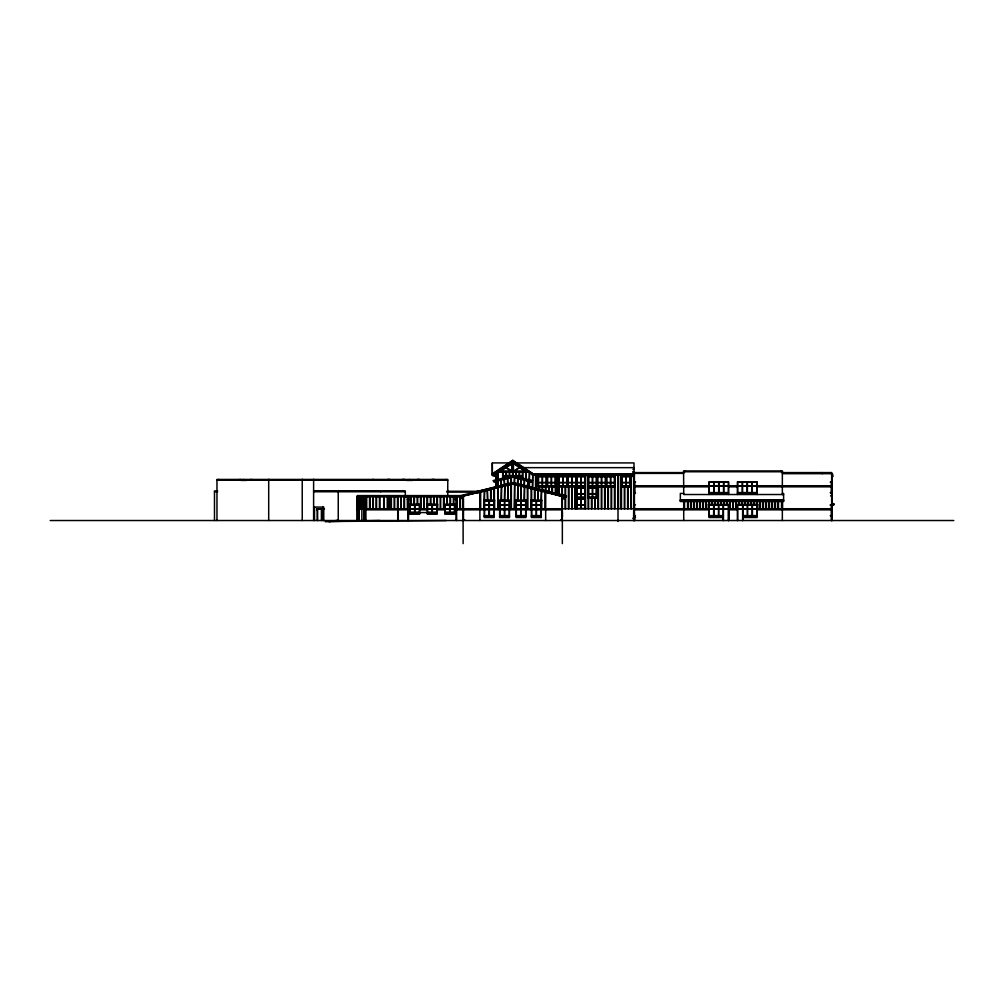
<?xml version="1.0" encoding="UTF-8"?>
<svg xmlns="http://www.w3.org/2000/svg" width="1004" height="1004" viewBox="0 0 1004 1004"><rect width="100%" height="100%" fill="white"/><g stroke="black" fill="none" stroke-linecap="round" stroke-linejoin="round"><path stroke-width="1.5" d="M444.847 504.912L444.847 514.224L454.712 514.224L454.712 504.912M576.886 508.739L576.886 476.423M585.106 508.739L585.106 476.423M630.035 487.028L630.035 476.423M561.688 513.157L562.089 508.739M549.075 492.738L550.041 491.91L549.075 492.173M565.516 496.842L566.482 496.026L512.78 482.598L459.092 496.026L459.23 496.842L475.833 492.688L475.632 491.885M531.794 480.427L512.78 475.67L493.767 480.427M549.903 492.738L550.104 491.935M565.767 495.838L512.78 482.811L476.235 491.734M408.44 520.524L408.992 497.645L407.348 497.645M457.171 499.565L455.527 499.565L455.527 497.645L457.171 497.645L457.171 499.565L455.527 499.565M460.158 497.783L463.195 499.113M496.076 487.241L496.152 476.662M463.057 499.214L463.133 543.641M506.179 467.45L512.103 463.509L512.103 471.215L506.179 467.45L511.789 463.384M512.78 460.359L492.7 473.75L512.78 460.61L532.873 473.75L512.78 460.359L512.793 461.351M496.842 471.905L493.466 474.817L501.812 469.182L501.824 471.968L497.645 471.968M500.544 469.521L504.284 466.948M506.669 465.442L510.358 462.894M493.064 474.666L498.473 471.052M502.452 468.416L512.793 461.514L532.509 474.666M502.1 469.847L512.366 462.995L512.366 471.491L502.1 471.491M494.42 473.75L496.44 472.407M512.856 461.564L497.507 471.692L497.444 487.291M564.75 495.587C565.955 497.52 566.168 498.787 562.29 499.113M494.156 481.318L512.78 476.662L531.417 481.87L531.543 480.577M494.018 481.87L512.78 477.214L531.417 481.87M565.516 497.294L512.78 484.141L460.183 496.742L463.471 495.913L463.471 520.524M464.563 495.637L478.017 492.437M531.543 480.816L532.509 480.602L531.543 481.418M565.516 496.214L566.482 496.026M328.12 521.528L337.357 520.524L325.233 521.528L446.24 520.524M338.875 520.524L329.023 521.528L379.788 520.524M240.759 480.401L246.708 480.401M406.557 480.414L412.657 480.414M510.697 462.919L492.286 462.919L492.286 473.926L497.545 473.85M515.378 462.919L634.001 462.919L634.001 520.524M492.286 463.17L492.424 475.645L496.076 476.699M523.712 467.651L634.001 467.651M632.909 469.345L634.001 469.345M523.473 471.491L513.195 471.491L513.195 462.995L523.473 469.847M632.909 471.692L634.001 471.692M683.586 471.754L782.48 471.754L782.48 470.939L683.586 470.939L683.724 494.52L782.342 494.52L782.342 486.827M497.369 472.244L528.87 472.244M632.909 472.307L634.001 472.307M683.724 472.583L634.277 472.583L634.277 473.399L683.724 473.399M782.342 472.583L831.789 472.583L831.789 473.675L782.342 473.675M634.001 473.198L633.587 520.524M492.286 473.75L497.507 473.75M531.267 473.838L634.001 473.75M532.609 473.838L634.001 473.838M831.651 474.227L832.743 474.227L832.743 476.687L831.651 476.687M492.826 474.428L494.972 474.428M532.647 474.365L634.001 474.365M492.424 474.666L497.658 474.666M532.609 474.528L634.001 474.641M494.972 474.779L492.098 474.704L491.96 473.875L492.926 474.277M492.826 475.055L497.444 475.055M532.271 475.055L634.001 475.093M492.424 475.143L497.658 475.143M532.747 475.143L532.271 488.81M496.616 475.67L497.444 475.67M633.047 476.147L634.139 476.147M831.651 476.147L832.743 476.147M496.616 476.423L497.444 476.423M510.998 476.423L503.669 476.423L503.669 475.67L521.892 475.67L521.892 476.423L515.93 476.423M537.78 476.423L556.003 476.423M558.324 476.423L585.583 476.423M587.917 476.423L615.163 476.423M621.338 476.423L630.512 476.423M504.422 476.687L508.124 476.687M508.4 476.687L510.86 476.687M517.437 476.687L521.139 476.687M216.964 480.251L447.759 480.251M497.306 480.489L498.26 480.489M527.1 481.154L528.267 481.154M494.018 481.418L493.064 480.602L494.018 480.866M528.669 481.431L527.853 481.431L527.853 484.719L528.669 484.719M635.507 481.895L634.139 481.895L634.415 494.495M830.559 481.895L831.927 481.895L831.651 494.495M634.139 482.171L635.231 482.171M830.283 482.171L831.927 482.171M527.1 484.995L528.267 484.995M634.139 485.735L708.924 485.735M728.653 485.735L737.413 485.735M757.141 485.735L831.927 485.735M634.139 486.011L635.231 486.011M830.283 486.011L831.927 486.011M538.257 486.275L555.513 486.275M558.801 486.275L567.022 486.275M567.85 486.275L576.07 486.275M576.886 486.275L585.106 486.275M588.394 486.275L596.614 486.275M597.43 486.275L605.65 486.275M606.466 486.275L614.686 486.275M621.815 486.275L630.035 486.275M528.129 486.438L528.129 480.489L527.615 486.3M634.139 486.827L708.924 486.827M728.653 486.827L737.413 486.827M757.141 486.827L831.789 486.827M496.616 487.028L497.444 487.028M576.07 487.028L558.324 487.028L558.324 475.67L585.583 475.67L585.583 508.739M597.43 487.028L615.163 487.028L615.163 475.67L587.917 475.67L587.917 498.26L597.43 498.26L597.43 476.423M621.024 487.028L630.512 487.028L630.512 475.67L621.338 475.67L621.338 487.028M576.886 487.643L585.106 487.643M588.394 487.643L596.614 487.643L596.614 497.507L588.394 497.507M487.342 489.538L487.818 500.042M217.604 490.931L214.48 490.931L214.48 520.524M313.612 490.931L405.327 490.931L405.327 497.018M446.818 491.282L482.096 491.282M214.48 491.759L217.554 491.759M313.612 491.759L405.327 491.759M446.818 492.098L477.778 492.098M634.139 492.575L635.231 492.575M830.283 492.575L831.927 492.575M476.486 492.738L475.532 491.91L476.486 492.173M634.139 492.851L635.507 492.851M708.924 492.851L728.653 492.851M737.413 492.851L757.141 492.851M830.559 492.851L831.927 492.851M562.089 496.465L548.95 492.625M683.724 493.428L680.336 493.428L680.336 501.523L783.609 501.523L783.609 493.428L782.342 493.428M782.48 494.658L783.609 494.658M830.559 495.863L831.651 495.863M405.001 496.139L461.401 496.139M357.173 496.691L461.1 496.691L461.1 495.599L357.173 495.599L357.173 508.739M576.886 497.507L585.106 497.507M576.886 498.875L585.106 498.875M408.992 499.565L407.348 499.565L408.44 500.117M680.336 500.067L783.609 500.067M680.336 500.256L783.609 500.318M483.815 500.795L494.633 500.795M499.151 500.795L509.969 500.795M515.592 500.795L526.41 500.795M530.928 500.795L541.758 500.795M680.336 501.071L783.609 501.071M833.295 503.983L834.261 503.983L834.123 504.799L830.321 504.912M409.306 504.912L420.124 504.912M426.838 504.912L437.656 504.912M444.37 504.912L455.188 504.912M635.507 504.912L634.139 504.912L634.139 520.524M708.372 504.912L729.193 504.912M736.873 504.912L757.694 504.912M634.139 505.175L634.691 508.739M830.283 505.175L831.927 505.175M313.612 507.095L323.765 507.095L323.765 520.524M316.624 508.739L324.417 508.739M409.783 508.739L356.721 508.739L356.721 509.844L359.608 509.844M419.647 508.739L427.315 508.739L427.315 509.844L419.647 509.844M437.179 508.739L444.847 508.739M454.712 508.739L708.924 508.739M728.653 508.739L737.413 508.739M757.141 508.739L831.927 508.739M316.699 509.015L324.417 509.015M358.629 509.015L364.628 509.015L364.552 520.524M561.55 509.015L562.365 509.015M634.139 509.015L634.691 520.524M830.283 509.015L831.927 509.015M316.624 509.844L317.402 509.844M409.783 509.844L363.988 509.844L364.013 496.691M444.847 509.844L437.179 509.844L437.179 512.58L409.783 512.58M454.712 509.844L562.227 509.844M634.139 509.844L708.924 509.844M728.653 509.844L737.413 509.844M757.141 509.844L831.789 509.844M562.365 512.442L561.813 509.015M444.847 512.58L454.712 512.58M562.365 512.718L562.365 516.144M409.783 513.132L419.647 513.132M427.315 513.132L437.179 513.132M444.847 513.132L454.712 513.132M561.55 515.592L562.365 515.592M830.283 515.592L831.927 515.592M484.292 515.868L494.156 515.868M499.628 515.868L509.492 515.868M516.069 515.868L525.933 515.868M531.417 515.868L541.269 515.868M634.139 515.868L635.507 515.868M708.924 515.868L723.169 515.868L723.169 520.524M757.141 515.868L742.897 515.868L742.897 520.524M830.559 515.868L831.927 515.868M484.292 516.407L494.156 516.407M499.628 516.407L509.492 516.407M516.069 516.407L525.933 516.407M531.417 516.407L541.269 516.407M562.365 516.407L561.813 519.834M634.139 517.512L635.507 517.512M723.169 517.512L708.924 517.512L708.924 504.912M742.897 517.512L757.141 517.512L757.141 504.912M632.909 518.328L634.001 518.328M463.195 519.834L464.839 519.834M560.721 519.834L562.365 519.834M50.2 520.524L953.8 520.524M459.092 496.026L460.045 496.227M547.117 492.324L560.998 495.637M562.504 496.603L565.377 497.294M547.218 492.349L562.089 495.913L562.089 520.524M566.344 496.842L512.78 483.589L476.624 493.177L476.486 491.885M831.651 503.18L833.483 503.795L833.157 504.912M617.937 474.955L618.025 521.44M459.794 495.838L459.945 508.739M832.203 476.687L832.203 520.524M831.927 504.912L831.927 520.524M831.651 473.675L831.651 520.524M831.375 482.171L831.375 485.735M831.375 486.011L831.375 492.575M831.375 505.175L831.375 508.739M831.375 509.015L831.375 515.592M831.375 516.207L831.375 520.524M830.559 472.583L830.559 473.399M822.339 472.583L822.339 473.675M821.071 472.583L821.071 473.399M782.48 485.735L782.48 486.827M782.48 501.059L782.48 509.844M782.342 471.754L782.342 485.735M782.342 501.059L782.342 508.739M782.342 509.844L782.342 520.524M781.526 501.573L781.526 508.739M781.25 470.939L781.25 471.754M778.502 501.573L778.502 508.739M777.962 501.573L777.962 508.739M775.49 501.573L775.49 508.739M774.95 501.573L774.95 508.739M772.478 501.573L772.478 508.739M771.938 501.573L771.938 508.739M769.466 501.573L769.466 508.739M768.926 501.573L768.926 508.739M766.454 501.573L766.454 508.739M765.901 501.573L765.901 508.739M763.442 501.573L763.442 508.739M762.889 501.573L762.889 508.739M760.43 501.573L760.43 508.739M759.877 501.573L759.877 508.739M757.694 508.739L757.694 504.359L736.873 504.359L736.873 508.739M757.418 501.548L757.418 508.739M757.141 494.52L757.141 481.895L737.413 481.895L737.413 494.52M756.865 501.548L756.865 504.359M754.406 501.548L754.406 504.359M753.853 501.548L753.853 504.359M751.394 501.548L751.394 504.359M750.841 501.548L750.841 504.359M748.369 501.548L748.369 504.359M747.829 501.548L747.829 504.359M745.357 501.548L745.357 504.359M744.817 501.548L744.817 504.359M742.621 520.524L742.621 509.015L737.689 509.015L737.689 520.524M742.345 501.548L742.345 504.359M741.805 501.548L741.805 504.359M739.333 501.548L739.333 504.359M738.781 501.548L738.781 504.359M737.413 504.912L737.413 520.524M736.321 501.573L736.321 508.739M735.769 501.573L735.769 508.739M733.309 501.573L733.309 508.739M732.757 501.573L732.757 508.739M730.297 501.573L730.297 508.739M729.745 501.573L729.745 508.739M729.193 508.739L729.193 504.359L708.372 504.359L708.372 508.739M728.603 494.52L728.653 481.895L708.924 481.895L708.924 494.52M728.377 520.524L728.377 509.015L723.445 509.015L723.445 520.524M727.285 501.548L727.285 504.359M726.733 501.548L726.733 504.359M724.273 501.548L724.273 504.359M723.721 501.548L723.721 504.359M721.249 501.548L721.249 504.359M720.709 501.548L720.709 504.359M718.236 501.548L718.236 504.359M717.697 501.548L717.697 504.359M715.224 501.548L715.224 504.359M714.685 501.548L714.685 504.359M712.212 501.548L712.212 504.359M711.66 501.548L711.66 504.359M709.2 501.573L709.2 504.359M708.648 501.573L708.648 508.739M706.188 501.573L706.188 508.739M705.636 501.573L705.636 508.739M703.176 501.573L703.176 508.739M702.624 501.573L702.624 508.739M700.164 501.573L700.164 508.739M699.612 501.573L699.612 508.739M697.152 501.573L697.152 508.739M696.6 501.573L696.6 508.739M694.128 501.573L694.128 508.739M693.588 501.573L693.588 508.739M691.116 501.573L691.116 508.739M690.576 501.573L690.576 508.739M688.104 501.573L688.104 508.739M687.564 501.573L687.564 508.739M684.816 470.939L684.816 471.754M684.54 501.573L684.54 508.739M683.724 508.739L683.724 501.034L683.724 520.524M635.507 472.583L635.507 473.399M634.691 482.171L634.691 485.735M634.691 486.011L634.691 492.575M634.415 472.784L634.415 520.524M631.365 475.055L631.365 508.739M630.888 475.055L630.888 508.739M628.077 487.028L628.077 508.739M627.6 487.028L627.6 508.739M624.789 487.028L624.789 508.739M624.312 487.028L624.312 508.739M621.815 476.423L621.815 487.028M621.501 487.028L621.501 508.739M621.024 475.055L621.024 508.739M618.527 475.055L618.527 508.739M617.736 475.055L617.736 508.739M614.925 487.028L614.925 508.739M614.686 476.423L614.686 487.028M614.448 487.028L614.448 508.739M611.637 487.028L611.637 508.739M611.16 487.028L611.16 508.739M608.361 487.028L608.361 508.739M607.872 487.028L607.872 508.739M606.466 476.423L606.466 487.028M605.65 476.423L605.65 487.028M605.073 487.028L605.073 508.739M604.584 487.028L604.584 508.739M601.785 487.028L601.785 508.739M601.296 487.028L601.296 508.739M598.497 487.028L598.497 508.739M598.02 487.028L598.02 508.739M596.614 476.423L596.614 498.26M595.209 498.26L595.209 508.739M594.732 498.26L594.732 508.739M591.921 498.26L591.921 508.739M591.444 498.26L591.444 508.739M588.633 498.26L588.633 508.739M588.394 476.423L588.394 498.26M588.156 498.26L588.156 508.739M576.07 476.423L576.07 508.739M575.48 487.028L575.48 508.739M575.003 487.028L575.003 508.739M572.192 487.028L572.192 508.739M571.715 487.028L571.715 508.739M568.904 487.028L568.904 508.739M568.427 487.028L568.427 508.739M567.85 476.423L567.85 487.028M567.022 476.423L567.022 487.028M565.616 487.028L565.616 508.739M565.139 487.028L565.139 508.739M562.328 487.028L562.353 543.641M561.851 487.028L561.851 508.739M559.04 487.028L559.04 494.846M558.801 476.423L558.801 487.028M558.563 487.028L558.563 494.846M557.157 474.691L557.17 495.022M555.764 487.028L555.764 494.846M555.513 476.423L555.513 487.028M555.275 487.028L555.275 493.29M552.476 487.028L552.476 493.278M551.987 487.028L551.987 493.278M549.188 487.028L549.075 493.177M548.699 487.028L548.699 491.722M547.305 476.423L547.305 486.275M546.477 476.423L546.477 486.275M545.9 487.028L545.9 491.722M545.661 520.524L545.724 491.784L544.908 491.784L544.908 508.739M545.423 487.028L545.423 491.722M542.612 487.028L542.612 490.165M542.135 487.028L542.135 490.165M541.758 508.739L541.758 500.042L530.928 500.042L530.928 508.739M541.507 500.042L541.507 490.253L541.03 500.042M541.269 500.795L541.269 517.512L531.417 517.512L531.417 500.795M541.005 508.739L541.005 505.175L536.475 505.175L536.475 508.739M539.324 487.028L539.324 490.165M538.847 487.028L538.847 490.165M538.257 476.423L538.257 487.028M538.232 500.042L538.232 489.538L537.742 500.042M536.036 475.055L536.036 488.785M536.211 508.739L536.211 505.175L531.681 505.175L531.681 508.739M535.559 475.055L535.559 488.785M534.944 489.124L534.944 500.042M534.454 489.124L534.454 500.042M532.747 475.055L532.747 488.948M532.609 473.574L532.509 475.143M531.656 488.308L531.656 500.042M531.166 488.308L531.166 500.042M529.459 487.492L529.459 472.633L528.982 487.492M528.669 481.154L528.669 484.995M528.393 481.154L528.393 484.995M527.815 487.342L527.815 508.739M527.338 487.342L527.338 508.739M526.41 508.739L526.41 500.042L515.592 500.042L515.592 508.739M526.171 471.968L526.171 479.611M525.933 500.795L525.933 517.512L516.069 517.512L516.069 500.795M525.694 471.968L525.694 479.611M525.657 508.739L525.657 505.175L521.139 505.175L521.139 508.739M524.527 500.042L524.527 486.526L524.05 500.042M524.464 485.522L524.464 479.573L523.975 485.396M523.473 468.642L523.473 472.244M522.883 472.307L522.883 478.331M522.406 472.307L522.406 478.331M521.164 484.694L521.164 478.757L520.687 484.568M521.239 500.042L521.239 485.698L520.762 500.042M520.863 508.739L520.863 505.175L516.345 505.175L516.345 508.739M519.595 472.307L519.595 475.67M519.118 472.307L519.118 475.67M517.888 483.878L517.888 477.929L517.411 483.752M517.951 500.042L517.951 484.882L517.474 500.042M516.307 472.307L516.307 475.67M515.83 472.307L515.83 475.67M514.6 483.049L514.6 477.113L514.123 482.937M514.663 508.739L514.663 484.053L514.186 508.739M513.019 472.307L513.019 475.67M512.78 482.811L512.78 484.141M512.542 472.307L512.542 475.67M511.375 483.941L511.375 508.739M511.312 477.151L511.312 482.962M510.835 477.151L510.835 483.087M510.898 484.053L510.898 508.739M509.969 508.739L509.969 500.042L499.151 500.042L499.151 508.739M509.731 472.307L509.731 475.67M509.492 500.795L509.492 517.512L499.628 517.512L499.628 500.795M509.254 472.307L509.254 475.67M509.216 508.739L509.216 505.175L504.698 505.175L504.698 508.739M508.024 483.79L507.547 477.967L507.547 483.903M508.087 500.042L508.087 484.882L507.61 500.042M506.443 472.307L506.443 475.67M505.966 472.307L505.966 475.67M504.723 484.618L504.246 478.795L504.246 484.731M504.799 500.042L504.799 485.698L504.322 500.042M504.422 508.739L504.422 505.175L499.904 505.175L499.904 508.739M503.167 472.307L503.167 478.331M502.678 472.307L502.678 478.331M502.1 468.667L502.1 472.244M501.523 500.042L501.523 486.526L501.034 500.042M501.448 485.434L500.971 479.611L500.971 485.547M498.197 472.244L498.26 486.225M498.235 487.342L498.235 508.739M497.746 487.342L497.746 508.739M497.306 471.83L497.306 487.078M496.616 471.83L496.616 487.291M496.478 471.83L496.478 487.291M494.972 474.29L494.972 475.055M494.633 508.739L494.633 500.042L483.815 500.042L483.815 508.739M494.395 488.308L494.395 500.042M494.018 480.577L494.156 481.87M494.156 500.795L494.156 517.512L484.292 517.512L484.292 500.795M493.918 488.308L493.918 500.042M493.88 508.739L493.88 505.175L489.362 505.175L489.362 508.739M493.089 474.428L493.064 475.143M492.926 473.85L492.926 475.143M491.107 489.124L491.107 500.042M490.63 489.124L490.63 500.042M489.086 508.739L489.086 505.175L484.568 505.175L484.568 508.739M487.342 491.044L487.342 500.042M484.53 500.042L484.53 490.328L484.053 500.042M480.665 508.739L480.665 491.784L479.837 491.784L479.912 520.524M479.975 491.784L479.975 508.739M463.471 494.922L463.471 495.599M462.995 497.055L462.995 508.739M460.798 495.599L460.798 496.415L358.19 496.415L358.19 495.599M460.422 496.691L460.422 508.739M457.134 496.691L457.134 508.739M456.657 496.691L456.619 520.524M456.08 500.117L456.08 520.524M455.188 508.739L455.188 504.159L444.37 504.159L444.37 508.739M453.846 496.691L453.846 504.159M453.369 496.691L453.369 504.159M450.57 496.691L450.57 504.159M450.081 496.691L450.081 504.159M447.759 496.352L447.759 479.435L216.964 479.435L216.964 520.524M447.282 496.691L447.282 504.159M446.793 496.691L446.793 504.159M446.24 479.435L446.24 480.188M443.994 496.691L443.994 508.739M443.504 496.691L443.504 508.739M440.706 496.691L440.706 508.739M440.229 496.691L440.229 508.739M437.656 508.739L437.656 504.159L426.838 504.159L426.838 508.739M437.418 496.691L437.418 504.159M437.179 504.912L437.179 514.224L427.315 514.224L427.315 504.912M436.941 496.691L436.941 504.159M434.205 479.435L434.205 480.251M434.13 496.691L434.13 504.159M433.653 496.691L433.653 504.159M433.289 479.435L433.289 480.251M432.975 479.435L432.975 480.251M432.059 479.435L432.059 480.251M430.841 496.691L430.841 504.159M430.365 496.691L430.365 504.159M427.553 496.691L427.553 504.159M427.076 496.691L427.076 504.159M424.265 496.691L424.265 508.739M423.788 496.691L423.788 508.739M420.977 496.691L420.977 508.739M420.5 496.691L420.5 508.739M420.124 508.739L420.124 504.159L409.306 504.159L409.306 508.739M419.647 504.912L419.647 514.224L409.783 514.224L409.783 504.912M419.421 479.435L419.421 480.251M418.517 479.435L418.58 480.251M418.191 479.435L418.191 480.251M417.689 496.691L417.689 504.159M417.287 479.435L417.287 480.251M417.212 496.691L417.212 504.159M414.401 496.691L414.401 504.159M413.924 496.691L413.924 504.159M411.113 496.691L411.113 504.159M410.636 496.691L410.636 504.159M409.607 479.435L409.607 480.188M407.825 496.691L407.9 520.524M407.348 496.691L407.348 508.739M404.65 479.435L404.65 480.251M404.537 496.691L404.537 508.739M404.06 496.691L404.06 508.739M403.733 479.435L403.733 480.251M403.796 490.931L314.528 490.931M403.407 479.435L403.407 480.251M402.504 479.435L402.504 480.251M401.249 496.691L401.249 508.739M400.772 496.691L400.772 508.739M398.274 508.739L398.274 520.524M397.973 496.691L397.973 508.739M397.722 508.739L397.722 520.524M397.484 496.691L397.484 508.739M394.685 496.691L394.685 508.739M394.195 496.691L394.195 508.739M391.397 496.691L391.397 508.739M390.907 496.691L390.907 508.739M389.866 479.435L389.866 480.251M388.962 479.435L388.962 480.251M388.962 495.599L388.962 496.415M388.962 496.691L388.962 508.739M388.636 479.435L388.636 480.251M388.623 496.691L388.623 508.739M387.732 479.435L387.732 480.251M387.732 495.599L387.732 508.739M387.255 496.691L387.255 508.739M384.168 496.691L384.168 508.739M383.691 496.691L383.691 508.739M380.692 490.931L380.692 491.759M379.901 496.691L379.901 508.739M379.424 496.691L379.424 508.739M376.575 496.691L376.575 508.739M376.098 496.691L376.098 508.739M373.3 496.691L373.3 508.739M373.262 479.435L373.262 480.251M372.973 479.435L372.973 480.188M372.81 496.691L372.81 508.739M370.012 496.691L370.012 508.739M369.522 496.691L369.522 508.739M366.824 495.599L366.824 496.415M366.724 496.691L366.724 508.739M366.234 496.691L366.234 508.739M366.171 495.599L366.171 508.739M365.858 496.691L365.945 520.524M364.389 496.691L364.327 520.524M364.276 496.691L364.126 508.739M364.176 509.015L364.101 520.524M362.544 496.691L362.431 508.739M361.854 509.015L361.854 520.524M360.7 496.691L360.587 508.739M360.423 496.691L360.423 508.739M360.31 496.691L360.31 508.739M359.081 509.015L359.081 520.524M358.855 496.691L358.704 520.524M358.466 496.691L358.478 520.524M358.252 509.844L358.252 520.524M358.139 508.739L358.139 509.844M357.437 496.691L357.549 508.739M357.286 496.691L357.286 508.739M356.834 509.844L356.834 520.524M338.248 490.931L338.248 520.524M322.849 507.095L322.849 520.524M321.393 509.015L321.393 520.524M317.628 509.015L317.628 520.524M317.239 508.739L317.239 520.524M314.528 507.095L314.528 520.524M313.913 479.435L313.913 480.188M313.612 479.435L313.612 520.524M302.518 479.435L302.518 480.188M302.229 479.435L302.229 520.524M268.984 479.435L268.984 480.188M268.695 479.435L268.695 520.524M252.029 479.435L252.029 480.188M250.498 479.435L250.498 480.251M243.734 479.435L243.734 480.188M240.634 479.435L240.634 480.188M239.115 479.435L239.115 480.251M218.483 479.435L218.483 480.188M505.928 467.613L502.376 469.985L502.376 471.215L511.325 471.215L505.928 467.613M519.382 467.45L513.471 471.215L513.471 463.509L519.382 467.45M519.633 467.613L514.236 471.215L523.197 471.215L523.197 469.985L519.633 467.613M527.966 471.968L523.737 471.968L523.737 469.144L527.966 471.968M634.139 474.227L633.047 474.227L633.047 476.687L634.139 476.687L634.139 474.227M556.003 475.67L537.78 475.67L537.78 487.028L556.003 487.028L556.003 475.67M542.235 476.687L538.533 476.687L538.533 482.447L542.235 482.447L542.235 476.687M546.201 476.687L542.511 476.687L542.511 482.447L546.201 482.447L546.201 476.687M551.271 476.687L547.569 476.687L547.569 482.447L551.271 482.447L551.271 476.687M555.25 476.687L551.547 476.687L551.547 482.447L555.25 482.447L555.25 476.687M562.78 476.687L559.077 476.687L559.077 482.447L562.78 482.447L562.78 476.687M566.745 476.687L563.056 476.687L563.056 482.447L566.745 482.447L566.745 476.687M571.816 476.687L568.126 476.687L568.126 482.447L571.816 482.447L571.816 476.687M575.794 476.687L572.092 476.687L572.092 482.447L575.794 482.447L575.794 476.687M580.864 476.687L577.162 476.687L577.162 482.447L580.864 482.447L580.864 476.687M584.83 476.687L581.128 476.687L581.128 482.447L584.83 482.447L584.83 476.687M592.36 476.687L588.67 476.687L588.67 482.447L592.36 482.447L592.36 476.687M596.338 476.687L592.636 476.687L592.636 482.447L596.338 482.447L596.338 476.687M601.409 476.687L597.706 476.687L597.706 482.447L601.409 482.447L601.409 476.687M605.374 476.687L601.672 476.687L601.672 482.447L605.374 482.447L605.374 476.687M610.445 476.687L606.742 476.687L606.742 482.447L610.445 482.447L610.445 476.687M614.41 476.687L610.721 476.687L610.721 482.447L614.41 482.447L614.41 476.687M625.781 476.687L622.091 476.687L622.091 482.447L625.781 482.447L625.781 476.687M629.759 476.687L626.057 476.687L626.057 482.447L629.759 482.447L629.759 476.687M713.794 482.171L709.2 482.171L709.2 485.735L713.794 485.735L713.794 482.171M718.651 482.171L714.057 482.171L714.057 485.735L718.651 485.735L718.651 482.171M723.52 482.171L718.927 482.171L718.927 485.735L723.52 485.735L723.52 482.171M728.377 482.171L723.784 482.171L723.784 485.735L728.377 485.735L728.377 482.171M742.282 482.171L737.689 482.171L737.689 485.735L742.282 485.735L742.282 482.171M747.139 482.171L742.558 482.171L742.558 485.735L747.139 485.735L747.139 482.171M752.009 482.171L747.415 482.171L747.415 485.735L752.009 485.735L752.009 482.171M756.865 482.171L752.272 482.171L752.272 485.735L756.865 485.735L756.865 482.171M542.235 482.723L538.533 482.723L538.533 486.011L542.235 486.011L542.235 482.723M546.201 482.723L542.511 482.723L542.511 486.011L546.201 486.011L546.201 482.723M551.271 482.723L547.569 482.723L547.569 486.011L551.271 486.011L551.271 482.723M555.25 482.723L551.547 482.723L551.547 486.011L555.25 486.011L555.25 482.723M562.78 482.723L559.077 482.723L559.077 486.011L562.78 486.011L562.78 482.723M566.745 482.723L563.056 482.723L563.056 486.011L566.745 486.011L566.745 482.723M571.816 482.723L568.126 482.723L568.126 486.011L571.816 486.011L571.816 482.723M575.794 482.723L572.092 482.723L572.092 486.011L575.794 486.011L575.794 482.723M580.864 482.723L577.162 482.723L577.162 486.011L580.864 486.011L580.864 482.723M584.83 482.723L581.128 482.723L581.128 486.011L584.83 486.011L584.83 482.723M592.36 482.723L588.67 482.723L588.67 486.011L592.36 486.011L592.36 482.723M596.338 482.723L592.636 482.723L592.636 486.011L596.338 486.011L596.338 482.723M601.409 482.723L597.706 482.723L597.706 486.011L601.409 486.011L601.409 482.723M605.374 482.723L601.672 482.723L601.672 486.011L605.374 486.011L605.374 482.723M610.445 482.723L606.742 482.723L606.742 486.011L610.445 486.011L610.445 482.723M614.41 482.723L610.721 482.723L610.721 486.011L614.41 486.011L614.41 482.723M625.781 482.723L622.091 482.723L622.091 486.011L625.781 486.011L625.781 482.723M629.759 482.723L626.057 482.723L626.057 486.011L629.759 486.011L629.759 482.723M713.794 486.011L709.2 486.011L709.2 492.575L713.794 492.575L713.794 486.011M718.651 486.011L714.057 486.011L714.057 492.575L718.651 492.575L718.651 486.011M723.52 486.011L718.927 486.011L718.927 492.575L723.52 492.575L723.52 486.011M728.377 486.011L723.784 486.011L723.784 492.575L728.377 492.575L728.377 486.011M742.282 486.011L737.689 486.011L737.689 492.575L742.282 492.575L742.282 486.011M747.139 486.011L742.558 486.011L742.558 492.575L747.139 492.575L747.139 486.011M752.009 486.011L747.415 486.011L747.415 492.575L752.009 492.575L752.009 486.011M756.865 486.011L752.272 486.011L752.272 492.575L756.865 492.575L756.865 486.011M580.864 487.919L577.162 487.919L577.162 493.679L580.864 493.679L580.864 487.919M584.83 487.919L581.128 487.919L581.128 493.679L584.83 493.679L584.83 487.919M592.36 487.919L588.67 487.919L588.67 493.679L592.36 493.679L592.36 487.919M596.338 487.919L592.636 487.919L592.636 493.679L596.338 493.679L596.338 487.919M580.864 493.955L577.162 493.955L577.162 497.231L580.864 497.231L580.864 493.955M584.83 493.955L581.128 493.955L581.128 497.231L584.83 497.231L584.83 493.955M592.36 493.955L588.67 493.955L588.67 497.231L592.36 497.231L592.36 493.955M596.338 493.955L592.636 493.955L592.636 497.231L596.338 497.231L596.338 493.955M580.864 499.151L577.162 499.151L577.162 504.912L580.864 504.912L580.864 499.151M584.83 499.151L581.128 499.151L581.128 504.912L584.83 504.912L584.83 499.151M489.086 501.071L484.568 501.071L484.568 504.912L489.086 504.912L489.086 501.071M493.88 501.071L489.362 501.071L489.362 504.912L493.88 504.912L493.88 501.071M504.422 501.071L499.904 501.071L499.904 504.912L504.422 504.912L504.422 501.071M509.216 501.071L504.698 501.071L504.698 504.912L509.216 504.912L509.216 501.071M520.863 501.071L516.345 501.071L516.345 504.912L520.863 504.912L520.863 501.071M525.657 501.071L521.139 501.071L521.139 504.912L525.657 504.912L525.657 501.071M536.211 501.071L531.681 501.071L531.681 504.912L536.211 504.912L536.211 501.071M541.005 501.071L536.475 501.071L536.475 504.912L541.005 504.912L541.005 501.071M414.577 505.175L410.059 505.175L410.059 508.739L414.577 508.739L414.577 505.175M419.371 505.175L414.853 505.175L414.853 508.739L419.371 508.739L419.371 505.175M432.109 505.175L427.591 505.175L427.591 508.739L432.109 508.739L432.109 505.175M436.903 505.175L432.385 505.175L432.385 508.739L436.903 508.739L436.903 505.175M449.641 505.175L445.123 505.175L445.123 508.739L449.641 508.739L449.641 505.175M454.435 505.175L449.917 505.175L449.917 508.739L454.435 508.739L454.435 505.175M580.864 505.175L577.162 505.175L577.162 508.463L580.864 508.463L580.864 505.175M584.83 505.175L581.128 505.175L581.128 508.463L584.83 508.463L584.83 505.175M713.631 505.175L709.2 505.175L709.2 508.739L713.631 508.739L713.631 505.175M718.475 505.175L713.907 505.175L713.907 508.739L718.475 508.739L718.475 505.175M723.169 505.175L718.739 505.175L718.739 508.739L723.169 508.739L723.169 505.175M728.377 505.175L723.445 505.175L723.445 508.739L728.377 508.739L728.377 505.175M742.621 505.175L737.689 505.175L737.689 508.739L742.621 508.739L742.621 505.175M747.327 505.175L742.897 505.175L742.897 508.739L747.327 508.739L747.327 505.175M752.159 505.175L747.603 505.175L747.603 508.739L752.159 508.739L752.159 505.175M756.865 505.175L752.435 505.175L752.435 508.739L756.865 508.739L756.865 505.175M414.577 509.015L410.059 509.015L410.059 512.304L414.577 512.304L414.577 509.015M419.371 509.015L414.853 509.015L414.853 512.304L419.371 512.304L419.371 509.015M432.109 509.015L427.591 509.015L427.591 512.304L432.109 512.304L432.109 509.015M436.903 509.015L432.385 509.015L432.385 512.304L436.903 512.304L436.903 509.015M449.641 509.015L445.123 509.015L445.123 512.304L449.641 512.304L449.641 509.015M454.435 509.015L449.917 509.015L449.917 512.304L454.435 512.304L454.435 509.015M489.086 509.015L484.568 509.015L484.568 515.592L489.086 515.592L489.086 509.015M493.88 509.015L489.362 509.015L489.362 515.592L493.88 515.592L493.88 509.015M504.422 509.015L499.904 509.015L499.904 515.592L504.422 515.592L504.422 509.015M509.216 509.015L504.698 509.015L504.698 515.592L509.216 515.592L509.216 509.015M520.863 509.015L516.345 509.015L516.345 515.592L520.863 515.592L520.863 509.015M525.657 509.015L521.139 509.015L521.139 515.592L525.657 515.592L525.657 509.015M536.211 509.015L531.681 509.015L531.681 515.592L536.211 515.592L536.211 509.015M541.005 509.015L536.475 509.015L536.475 515.592L541.005 515.592L541.005 509.015M713.631 509.015L709.2 509.015L709.2 515.592L713.631 515.592L713.631 509.015M718.475 509.015L713.907 509.015L713.907 515.592L718.475 515.592L718.475 509.015M723.169 509.015L718.739 509.015L718.739 515.592L723.169 515.592L723.169 509.015M747.327 509.015L742.897 509.015L742.897 515.592L747.327 515.592L747.327 509.015M752.159 509.015L747.603 509.015L747.603 515.592L752.159 515.592L752.159 509.015M756.865 509.015L752.435 509.015L752.435 515.592L756.865 515.592L756.865 509.015M728.691 520.524L728.691 504.912L728.653 520.524M362.281 508.739L362.281 496.691L362.168 508.739"/></g></svg>
